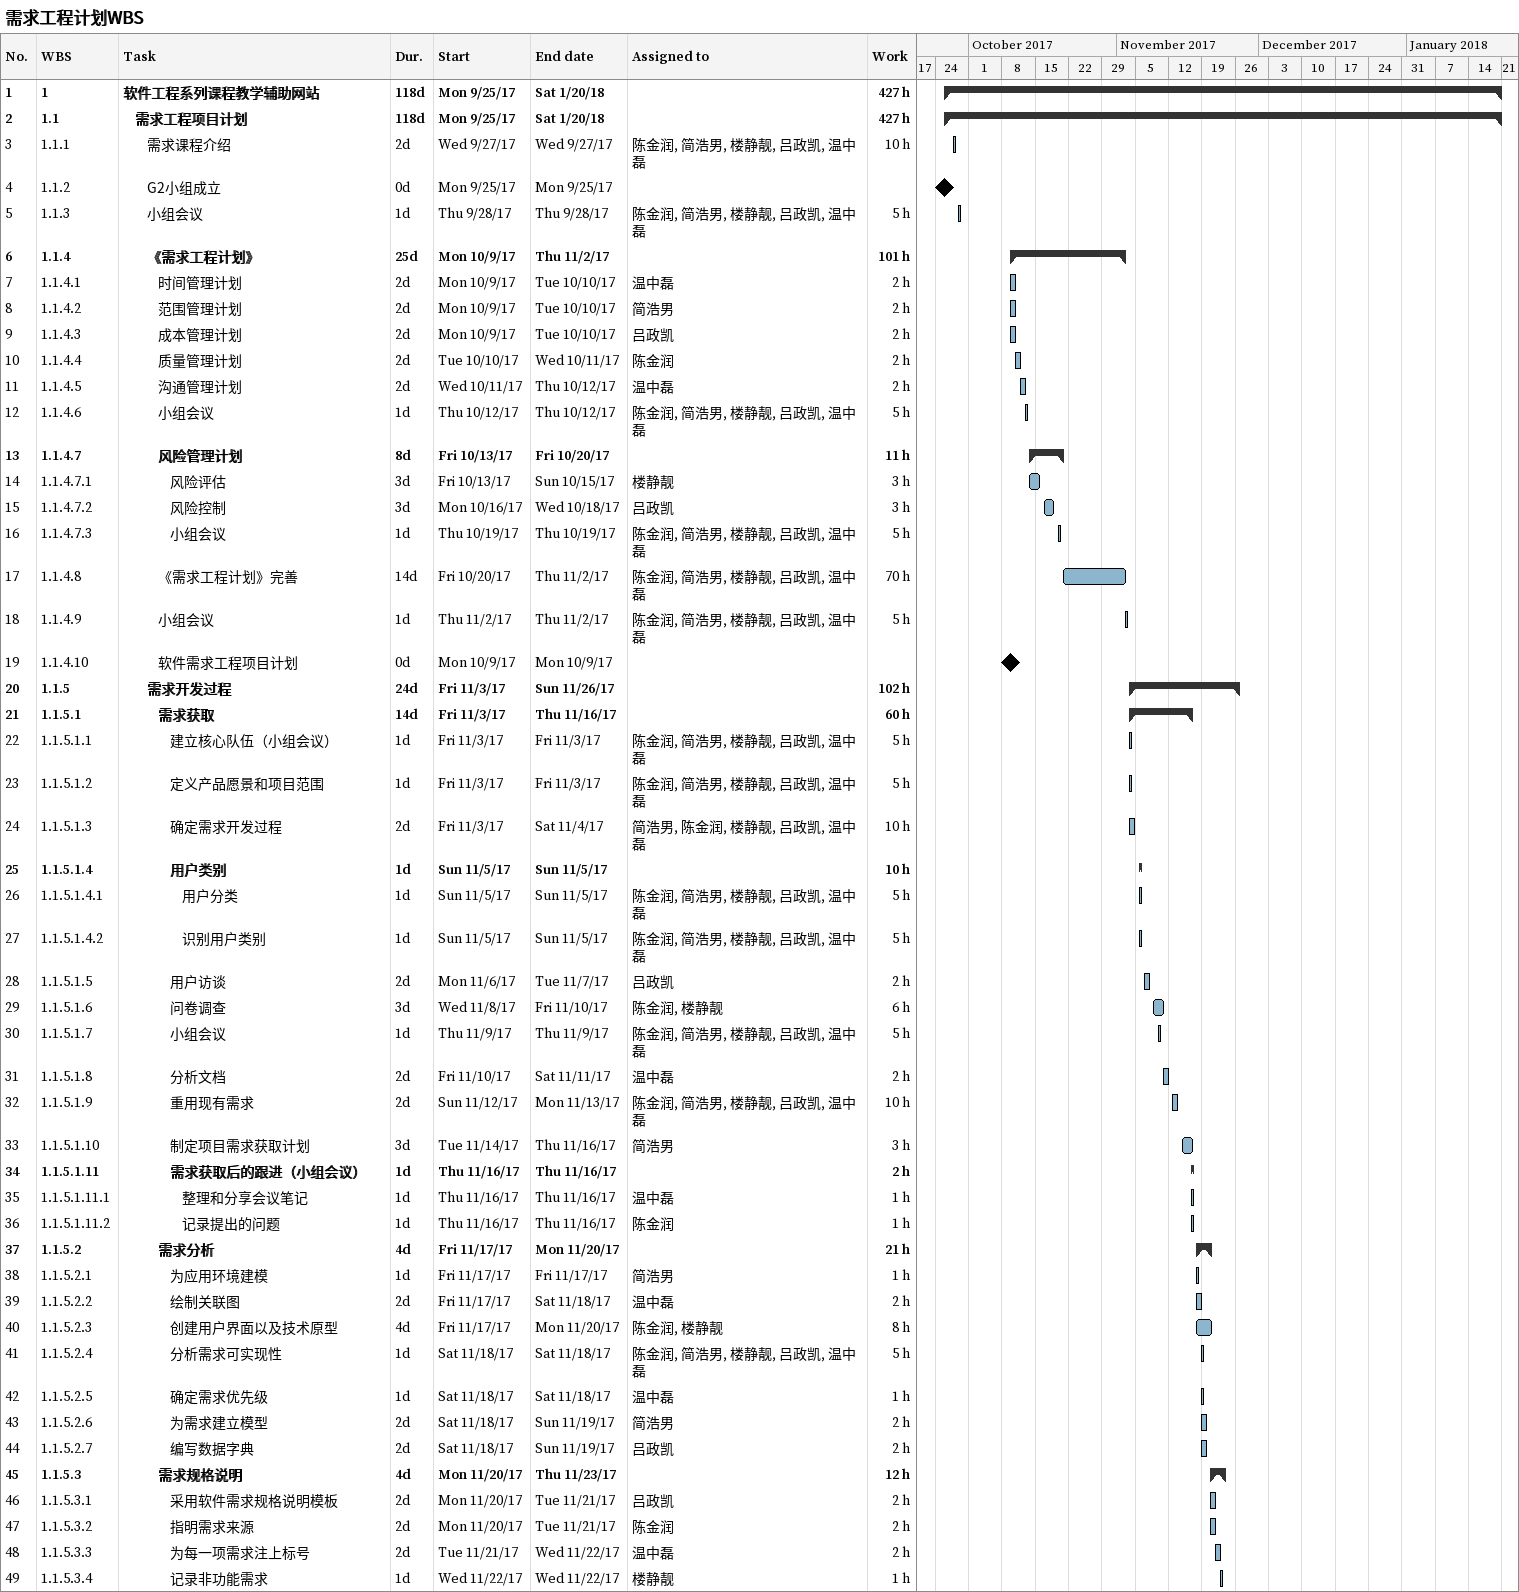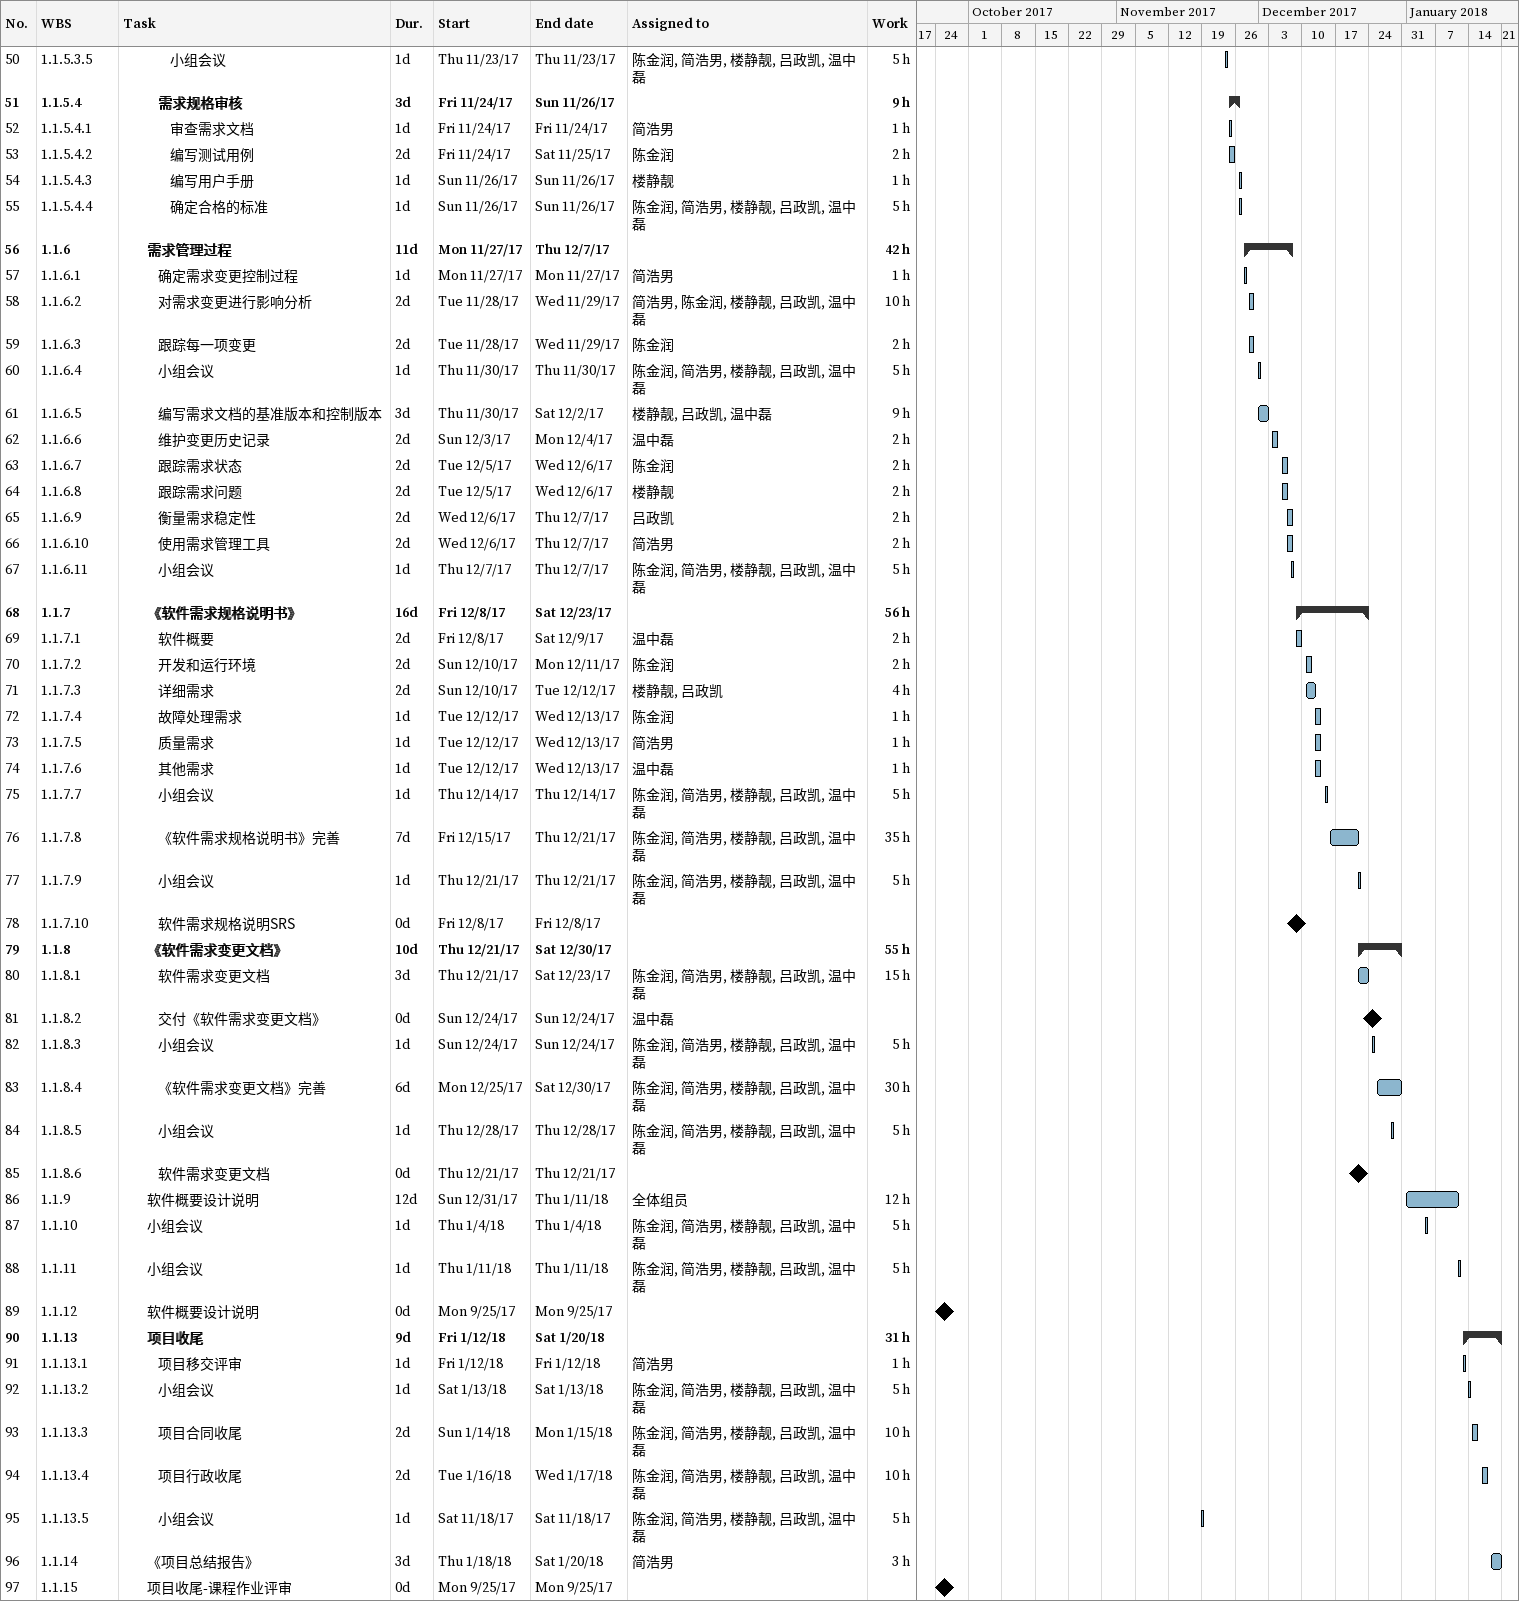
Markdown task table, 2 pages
需求工程计划WBS

| ID | WBS | Task | Duration | Start | Finish | Resources | Work (h) |
|---|---|---|---|---|---|---|---|
| 1 | 1 | **软件工程系列课程教学辅助网站** | 118d | 2017-09-25 | 2018-01-20 |  | 427 |
| 2 | 1.1 | **需求工程项目计划** | 118d | 2017-09-25 | 2018-01-20 |  | 427 |
| 3 | 1.1.1 | 需求课程介绍 | 2d | 2017-09-27 | 2017-09-27 | 陈金润, 简浩男, 楼静靓, 吕政凯, 温中磊 | 10 |
| 4 | 1.1.2 | G2小组成立 | 0d | 2017-09-25 | 2017-09-25 |  |  |
| 5 | 1.1.3 | 小组会议 | 1d | 2017-09-28 | 2017-09-28 | 陈金润, 简浩男, 楼静靓, 吕政凯, 温中磊 | 5 |
| 6 | 1.1.4 | **《需求工程计划》** | 25d | 2017-10-09 | 2017-11-02 |  | 101 |
| 7 | 1.1.4.1 | 时间管理计划 | 2d | 2017-10-09 | 2017-10-10 | 温中磊 | 2 |
| 8 | 1.1.4.2 | 范围管理计划 | 2d | 2017-10-09 | 2017-10-10 | 简浩男 | 2 |
| 9 | 1.1.4.3 | 成本管理计划 | 2d | 2017-10-09 | 2017-10-10 | 吕政凯 | 2 |
| 10 | 1.1.4.4 | 质量管理计划 | 2d | 2017-10-10 | 2017-10-11 | 陈金润 | 2 |
| 11 | 1.1.4.5 | 沟通管理计划 | 2d | 2017-10-11 | 2017-10-12 | 温中磊 | 2 |
| 12 | 1.1.4.6 | 小组会议 | 1d | 2017-10-12 | 2017-10-12 | 陈金润, 简浩男, 楼静靓, 吕政凯, 温中磊 | 5 |
| 13 | 1.1.4.7 | **风险管理计划** | 8d | 2017-10-13 | 2017-10-20 |  | 11 |
| 14 | 1.1.4.7.1 | 风险评估 | 3d | 2017-10-13 | 2017-10-15 | 楼静靓 | 3 |
| 15 | 1.1.4.7.2 | 风险控制 | 3d | 2017-10-16 | 2017-10-18 | 吕政凯 | 3 |
| 16 | 1.1.4.7.3 | 小组会议 | 1d | 2017-10-19 | 2017-10-19 | 陈金润, 简浩男, 楼静靓, 吕政凯, 温中磊 | 5 |
| 17 | 1.1.4.8 | 《需求工程计划》完善 | 14d | 2017-10-20 | 2017-11-02 | 陈金润, 简浩男, 楼静靓, 吕政凯, 温中磊 | 70 |
| 18 | 1.1.4.9 | 小组会议 | 1d | 2017-11-02 | 2017-11-02 | 陈金润, 简浩男, 楼静靓, 吕政凯, 温中磊 | 5 |
| 19 | 1.1.4.10 | 软件需求工程项目计划 | 0d | 2017-10-09 | 2017-10-09 |  |  |
| 20 | 1.1.5 | **需求开发过程** | 24d | 2017-11-03 | 2017-11-26 |  | 102 |
| 21 | 1.1.5.1 | **需求获取** | 14d | 2017-11-03 | 2017-11-16 |  | 60 |
| 22 | 1.1.5.1.1 | 建立核心队伍（小组会议） | 1d | 2017-11-03 | 2017-11-03 | 陈金润, 简浩男, 楼静靓, 吕政凯, 温中磊 | 5 |
| 23 | 1.1.5.1.2 | 定义产品愿景和项目范围 | 1d | 2017-11-03 | 2017-11-03 | 陈金润, 简浩男, 楼静靓, 吕政凯, 温中磊 | 5 |
| 24 | 1.1.5.1.3 | 确定需求开发过程 | 2d | 2017-11-03 | 2017-11-04 | 简浩男, 陈金润, 楼静靓, 吕政凯, 温中磊 | 10 |
| 25 | 1.1.5.1.4 | **用户类别** | 1d | 2017-11-05 | 2017-11-05 |  | 10 |
| 26 | 1.1.5.1.4.1 | 用户分类 | 1d | 2017-11-05 | 2017-11-05 | 陈金润, 简浩男, 楼静靓, 吕政凯, 温中磊 | 5 |
| 27 | 1.1.5.1.4.2 | 识别用户类别 | 1d | 2017-11-05 | 2017-11-05 | 陈金润, 简浩男, 楼静靓, 吕政凯, 温中磊 | 5 |
| 28 | 1.1.5.1.5 | 用户访谈 | 2d | 2017-11-06 | 2017-11-07 | 吕政凯 | 2 |
| 29 | 1.1.5.1.6 | 问卷调查 | 3d | 2017-11-08 | 2017-11-10 | 陈金润, 楼静靓 | 6 |
| 30 | 1.1.5.1.7 | 小组会议 | 1d | 2017-11-09 | 2017-11-09 | 陈金润, 简浩男, 楼静靓, 吕政凯, 温中磊 | 5 |
| 31 | 1.1.5.1.8 | 分析文档 | 2d | 2017-11-10 | 2017-11-11 | 温中磊 | 2 |
| 32 | 1.1.5.1.9 | 重用现有需求 | 2d | 2017-11-12 | 2017-11-13 | 陈金润, 简浩男, 楼静靓, 吕政凯, 温中磊 | 10 |
| 33 | 1.1.5.1.10 | 制定项目需求获取计划 | 3d | 2017-11-14 | 2017-11-16 | 简浩男 | 3 |
| 34 | 1.1.5.1.11 | **需求获取后的跟进（小组会议）** | 1d | 2017-11-16 | 2017-11-16 |  | 2 |
| 35 | 1.1.5.1.11.1 | 整理和分享会议笔记 | 1d | 2017-11-16 | 2017-11-16 | 温中磊 | 1 |
| 36 | 1.1.5.1.11.2 | 记录提出的问题 | 1d | 2017-11-16 | 2017-11-16 | 陈金润 | 1 |
| 37 | 1.1.5.2 | **需求分析** | 4d | 2017-11-17 | 2017-11-20 |  | 21 |
| 38 | 1.1.5.2.1 | 为应用环境建模 | 1d | 2017-11-17 | 2017-11-17 | 简浩男 | 1 |
| 39 | 1.1.5.2.2 | 绘制关联图 | 2d | 2017-11-17 | 2017-11-18 | 温中磊 | 2 |
| 40 | 1.1.5.2.3 | 创建用户界面以及技术原型 | 4d | 2017-11-17 | 2017-11-20 | 陈金润, 楼静靓 | 8 |
| 41 | 1.1.5.2.4 | 分析需求可实现性 | 1d | 2017-11-18 | 2017-11-18 | 陈金润, 简浩男, 楼静靓, 吕政凯, 温中磊 | 5 |
| 42 | 1.1.5.2.5 | 确定需求优先级 | 1d | 2017-11-18 | 2017-11-18 | 温中磊 | 1 |
| 43 | 1.1.5.2.6 | 为需求建立模型 | 2d | 2017-11-18 | 2017-11-19 | 简浩男 | 2 |
| 44 | 1.1.5.2.7 | 编写数据字典 | 2d | 2017-11-18 | 2017-11-19 | 吕政凯 | 2 |
| 45 | 1.1.5.3 | **需求规格说明** | 4d | 2017-11-20 | 2017-11-23 |  | 12 |
| 46 | 1.1.5.3.1 | 采用软件需求规格说明模板 | 2d | 2017-11-20 | 2017-11-21 | 吕政凯 | 2 |
| 47 | 1.1.5.3.2 | 指明需求来源 | 2d | 2017-11-20 | 2017-11-21 | 陈金润 | 2 |
| 48 | 1.1.5.3.3 | 为每一项需求注上标号 | 2d | 2017-11-21 | 2017-11-22 | 温中磊 | 2 |
| 49 | 1.1.5.3.4 | 记录非功能需求 | 1d | 2017-11-22 | 2017-11-22 | 楼静靓 | 1 |
| 50 | 1.1.5.3.5 | 小组会议 | 1d | 2017-11-23 | 2017-11-23 | 陈金润, 简浩男, 楼静靓, 吕政凯, 温中磊 | 5 |
| 51 | 1.1.5.4 | **需求规格审核** | 3d | 2017-11-24 | 2017-11-26 |  | 9 |
| 52 | 1.1.5.4.1 | 审查需求文档 | 1d | 2017-11-24 | 2017-11-24 | 简浩男 | 1 |
| 53 | 1.1.5.4.2 | 编写测试用例 | 2d | 2017-11-24 | 2017-11-25 | 陈金润 | 2 |
| 54 | 1.1.5.4.3 | 编写用户手册 | 1d | 2017-11-26 | 2017-11-26 | 楼静靓 | 1 |
| 55 | 1.1.5.4.4 | 确定合格的标准 | 1d | 2017-11-26 | 2017-11-26 | 陈金润, 简浩男, 楼静靓, 吕政凯, 温中磊 | 5 |
| 56 | 1.1.6 | **需求管理过程** | 11d | 2017-11-27 | 2017-12-07 |  | 42 |
| 57 | 1.1.6.1 | 确定需求变更控制过程 | 1d | 2017-11-27 | 2017-11-27 | 简浩男 | 1 |
| 58 | 1.1.6.2 | 对需求变更进行影响分析 | 2d | 2017-11-28 | 2017-11-29 | 简浩男, 陈金润, 楼静靓, 吕政凯, 温中磊 | 10 |
| 59 | 1.1.6.3 | 跟踪每一项变更 | 2d | 2017-11-28 | 2017-11-29 | 陈金润 | 2 |
| 60 | 1.1.6.4 | 小组会议 | 1d | 2017-11-30 | 2017-11-30 | 陈金润, 简浩男, 楼静靓, 吕政凯, 温中磊 | 5 |
| 61 | 1.1.6.5 | 编写需求文档的基准版本和控制版本 | 3d | 2017-11-30 | 2017-12-02 | 楼静靓, 吕政凯, 温中磊 | 9 |
| 62 | 1.1.6.6 | 维护变更历史记录 | 2d | 2017-12-03 | 2017-12-04 | 温中磊 | 2 |
| 63 | 1.1.6.7 | 跟踪需求状态 | 2d | 2017-12-05 | 2017-12-06 | 陈金润 | 2 |
| 64 | 1.1.6.8 | 跟踪需求问题 | 2d | 2017-12-05 | 2017-12-06 | 楼静靓 | 2 |
| 65 | 1.1.6.9 | 衡量需求稳定性 | 2d | 2017-12-06 | 2017-12-07 | 吕政凯 | 2 |
| 66 | 1.1.6.10 | 使用需求管理工具 | 2d | 2017-12-06 | 2017-12-07 | 简浩男 | 2 |
| 67 | 1.1.6.11 | 小组会议 | 1d | 2017-12-07 | 2017-12-07 | 陈金润, 简浩男, 楼静靓, 吕政凯, 温中磊 | 5 |
| 68 | 1.1.7 | **《软件需求规格说明书》** | 16d | 2017-12-08 | 2017-12-23 |  | 56 |
| 69 | 1.1.7.1 | 软件概要 | 2d | 2017-12-08 | 2017-12-09 | 温中磊 | 2 |
| 70 | 1.1.7.2 | 开发和运行环境 | 2d | 2017-12-10 | 2017-12-11 | 陈金润 | 2 |
| 71 | 1.1.7.3 | 详细需求 | 2d | 2017-12-10 | 2017-12-12 | 楼静靓, 吕政凯 | 4 |
| 72 | 1.1.7.4 | 故障处理需求 | 1d | 2017-12-12 | 2017-12-13 | 陈金润 | 1 |
| 73 | 1.1.7.5 | 质量需求 | 1d | 2017-12-12 | 2017-12-13 | 简浩男 | 1 |
| 74 | 1.1.7.6 | 其他需求 | 1d | 2017-12-12 | 2017-12-13 | 温中磊 | 1 |
| 75 | 1.1.7.7 | 小组会议 | 1d | 2017-12-14 | 2017-12-14 | 陈金润, 简浩男, 楼静靓, 吕政凯, 温中磊 | 5 |
| 76 | 1.1.7.8 | 《软件需求规格说明书》完善 | 7d | 2017-12-15 | 2017-12-21 | 陈金润, 简浩男, 楼静靓, 吕政凯, 温中磊 | 35 |
| 77 | 1.1.7.9 | 小组会议 | 1d | 2017-12-21 | 2017-12-21 | 陈金润, 简浩男, 楼静靓, 吕政凯, 温中磊 | 5 |
| 78 | 1.1.7.10 | 软件需求规格说明SRS | 0d | 2017-12-08 | 2017-12-08 |  |  |
| 79 | 1.1.8 | **《软件需求变更文档》** | 10d | 2017-12-21 | 2017-12-30 |  | 55 |
| 80 | 1.1.8.1 | 软件需求变更文档 | 3d | 2017-12-21 | 2017-12-23 | 陈金润, 简浩男, 楼静靓, 吕政凯, 温中磊 | 15 |
| 81 | 1.1.8.2 | 交付《软件需求变更文档》 | 0d | 2017-12-24 | 2017-12-24 | 温中磊 |  |
| 82 | 1.1.8.3 | 小组会议 | 1d | 2017-12-24 | 2017-12-24 | 陈金润, 简浩男, 楼静靓, 吕政凯, 温中磊 | 5 |
| 83 | 1.1.8.4 | 《软件需求变更文档》完善 | 6d | 2017-12-25 | 2017-12-30 | 陈金润, 简浩男, 楼静靓, 吕政凯, 温中磊 | 30 |
| 84 | 1.1.8.5 | 小组会议 | 1d | 2017-12-28 | 2017-12-28 | 陈金润, 简浩男, 楼静靓, 吕政凯, 温中磊 | 5 |
| 85 | 1.1.8.6 | 软件需求变更文档 | 0d | 2017-12-21 | 2017-12-21 |  |  |
| 86 | 1.1.9 | 软件概要设计说明 | 12d | 2017-12-31 | 2018-01-11 | 全体组员 | 12 |
| 87 | 1.1.10 | 小组会议 | 1d | 2018-01-04 | 2018-01-04 | 陈金润, 简浩男, 楼静靓, 吕政凯, 温中磊 | 5 |
| 88 | 1.1.11 | 小组会议 | 1d | 2018-01-11 | 2018-01-11 | 陈金润, 简浩男, 楼静靓, 吕政凯, 温中磊 | 5 |
| 89 | 1.1.12 | 软件概要设计说明 | 0d | 2017-09-25 | 2017-09-25 |  |  |
| 90 | 1.1.13 | **项目收尾** | 9d | 2018-01-12 | 2018-01-20 |  | 31 |
| 91 | 1.1.13.1 | 项目移交评审 | 1d | 2018-01-12 | 2018-01-12 | 简浩男 | 1 |
| 92 | 1.1.13.2 | 小组会议 | 1d | 2018-01-13 | 2018-01-13 | 陈金润, 简浩男, 楼静靓, 吕政凯, 温中磊 | 5 |
| 93 | 1.1.13.3 | 项目合同收尾 | 2d | 2018-01-14 | 2018-01-15 | 陈金润, 简浩男, 楼静靓, 吕政凯, 温中磊 | 10 |
| 94 | 1.1.13.4 | 项目行政收尾 | 2d | 2018-01-16 | 2018-01-17 | 陈金润, 简浩男, 楼静靓, 吕政凯, 温中磊 | 10 |
| 95 | 1.1.13.5 | 小组会议 | 1d | 2017-11-18 | 2017-11-18 | 陈金润, 简浩男, 楼静靓, 吕政凯, 温中磊 | 5 |
| 96 | 1.1.14 | 《项目总结报告》 | 3d | 2018-01-18 | 2018-01-20 | 简浩男 | 3 |
| 97 | 1.1.15 | 项目收尾-课程作业评审 | 0d | 2017-09-25 | 2017-09-25 |  |  |
